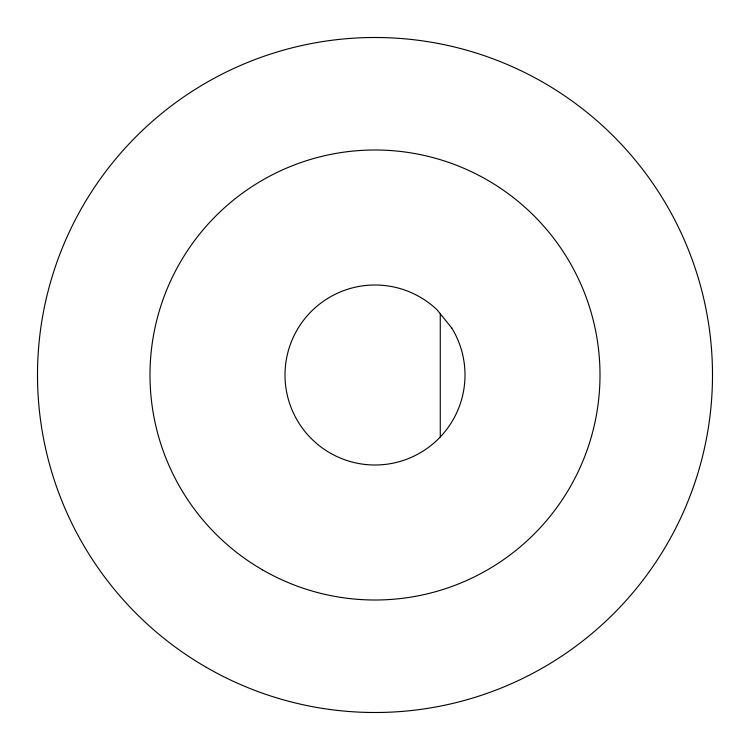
<?xml version="1.0" encoding="UTF-8"?>
<svg xmlns="http://www.w3.org/2000/svg" width="750" height="750" viewBox="0 0 750 750"><rect width="100%" height="100%" fill="white"/><g stroke="black" fill="none" stroke-linecap="round" stroke-linejoin="round"><path stroke-width="1.12" d="M440.269 313.809L440.269 436.969M451.753 327.994L436.969 309.731A90 90 0 0 0 289.659 346.416A90 90 0 0 0 385.162 464.428A90 90 0 0 0 451.753 327.994M206.25 667.284A337.5 337.5 0 0 0 712.5 375A337.5 337.5 0 0 0 206.25 82.716A337.5 337.5 0 0 0 206.25 667.284M262.5 569.859A225 225 0 0 0 600 375A225 225 0 0 0 262.5 180.141A225 225 0 0 0 262.5 569.859"/></g></svg>
